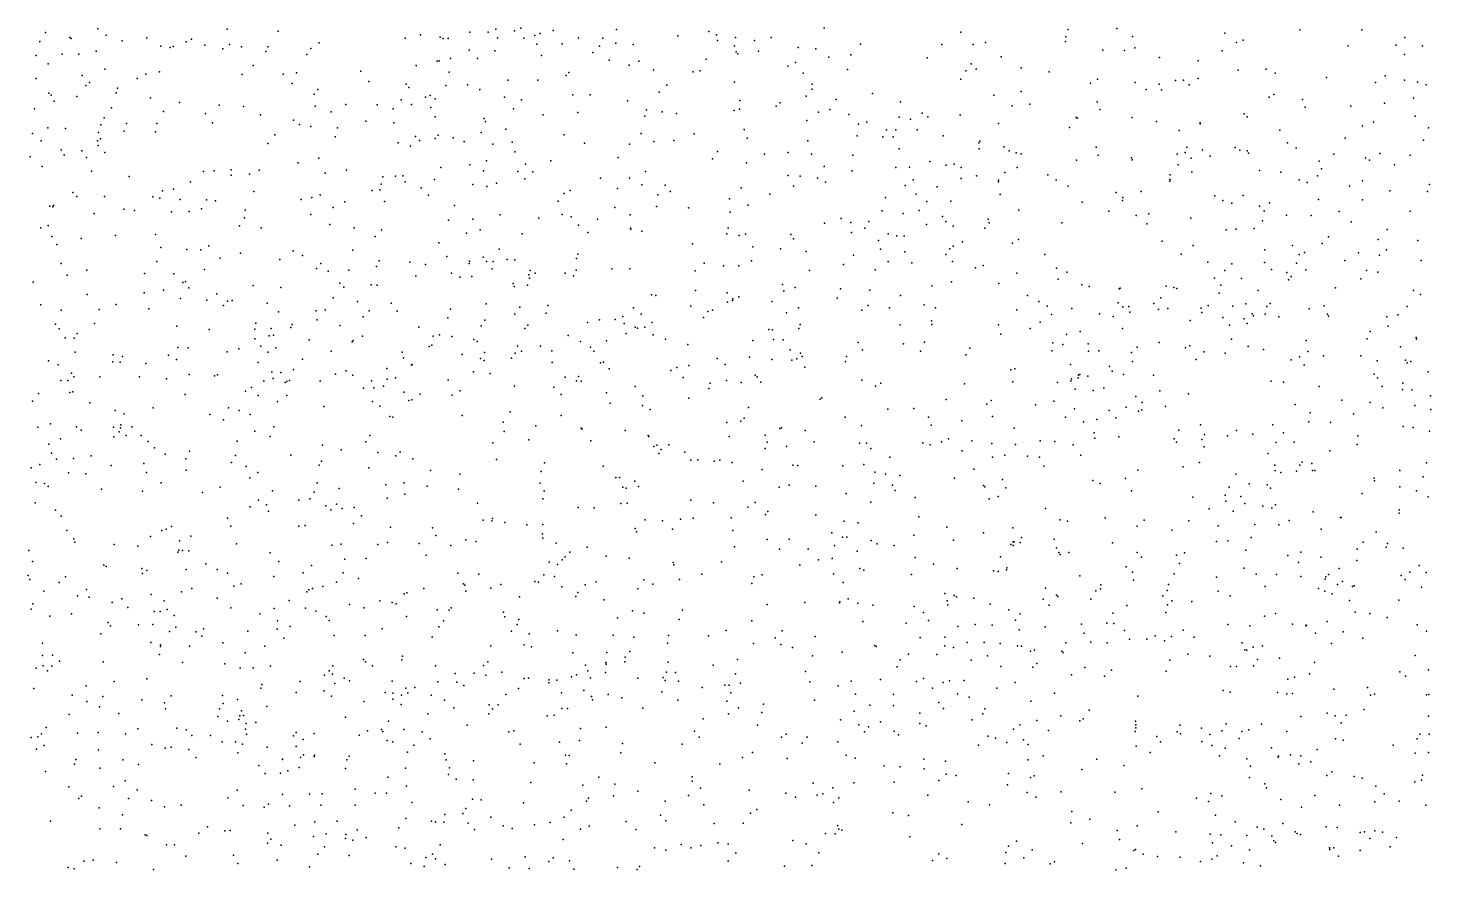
# Model space of a CAD drawing. Extents: x 0 to 9999, y 0 to 6000.
# Drawn here: x 5001 to 9999, y 3001 to 6000 of the extents above; entities that cross this region are included whole.
import ezdxf

# ---------------------------------------------------------------- set-up
doc = ezdxf.new("R2010")
doc.units = 0
doc.layers.get('0').update_dxf_attribs({"linetype": 'CONTINUOUS'})

msp = doc.modelspace()

# ---------------------------------------------------------------- linework, layer by layer
for p in [(6757.3, 5999.9), (7837.6, 5999.5), (8880.1, 5998.6), (5043.5, 5952), (5063.3, 5984.3), (5149.7, 5966.6), (5154.2, 5963.2), (5250.2, 5997.2), (5279.6, 5974.6), (5336.6, 5954.2), (5424.3, 5964.6), (5564.4, 5950.3), (5583, 5960.1), (5711, 5996.5), (5892.1, 5988.4), (6345.2, 5963.9), (6399.6, 5975.8), (6469.3, 5966.9), (6480.2, 5963), (6497.5, 5962.6), (6574.9, 5985), (6640.2, 5984.7), (6667.1, 5996.5), (6674.1, 5965.3), (6733.6, 5990.1), (6767.6, 5964.1), (6806.6, 5973.4), (6825.2, 5980.1), (6872.5, 5991.6), (6962.7, 5965.5), (7048.5, 5963.4), (7097.1, 5994.6), (7316, 5971.8), (7426.1, 5988.1), (7453.6, 5976.1), (7457.4, 5955.5), (7522.1, 5966.3), (7589.3, 5956.1), (7648.2, 5966.4), (8324, 5984.8), (8697.1, 5952.3), (8698.4, 5969.1), (8707.3, 5994.3), (8936.4, 5969.6), (9265.4, 5981.5), (9306.3, 5949), (9330, 5956.9), (9531.6, 5993.8), (9753, 5993.2), (9906.6, 5966.2), (5030, 5901.9), (5122.2, 5906.9), (5181.7, 5906.6), (5243.1, 5917.2), (5473.5, 5935.8), (5506.8, 5931), (5517.7, 5933.9), (5631, 5939.3), (5695, 5925.5), (5719.3, 5941.2), (5761.5, 5932.9), (5847.9, 5916), (5855.6, 5933.4), (5994.5, 5906), (6008.5, 5926.6), (6038.6, 5946.8), (6572.4, 5921.4), (6664.5, 5918.4), (6814.3, 5942.4), (6830.3, 5902.1), (6904.5, 5944), (7013.3, 5912.9), (7037, 5935.5), (7095.2, 5945.6), (7157.3, 5941.5), (7518.2, 5936.9), (7524, 5915.7), (7530.4, 5907.7), (7604, 5918), (7744.8, 5930.8), (7808.1, 5926), (7932.9, 5904.7), (7966.9, 5943.1), (8256.8, 5941.1), (8368.8, 5941.1), (8412.3, 5947.9), (8830.2, 5921.1), (8907, 5920.3), (8944.7, 5928.9), (9255.1, 5918.6), (9704.4, 5936.7), (9875.3, 5938.8), (9904.7, 5905.9), (9968.7, 5936.2), (5072.9, 5872.3), (5275.1, 5853), (5802.5, 5866.9), (6384.2, 5866.7), (6458.4, 5881.6), (6465.5, 5882.7), (6506.4, 5891.7), (6601.8, 5891), (7071.5, 5885.2), (7143.2, 5867.6), (7177.1, 5882.2), (7229, 5851.1), (7416.5, 5889.1), (7708.3, 5864.6), (7735.2, 5876.7), (7854.2, 5896.7), (7920.1, 5852.1), (8204.3, 5894), (8361.1, 5872.7), (8379, 5854), (8468, 5897.7), (8539, 5858.5), (9032.4, 5894.7), (9170, 5882.8), (9312.1, 5850.2), (9412.5, 5854), (5029.4, 5820.8), (5193.9, 5831.4), (5219.5, 5806.3), (5389.7, 5820.1), (5421, 5836), (5469.7, 5844), (5764.1, 5834.7), (5910, 5835.8), (5942.6, 5802.2), (5958, 5840.3), (6187.1, 5846.6), (6215.2, 5809.4), (6348.4, 5800.3), (6501.3, 5842.6), (6711.9, 5814.2), (6816.8, 5814), (6918.6, 5830.9), (6928.2, 5841.6), (7370.4, 5843.9), (7395.4, 5847), (7517.6, 5806.9), (7762.7, 5839.6), (7794.7, 5799.5), (8324.6, 5817.6), (8342.5, 5847.1), (8639.5, 5843.4), (8786, 5803.8), (8811, 5818.3), (8946, 5805.4), (9030.5, 5800.3), (9089.4, 5813), (9117.5, 5813.9), (9170, 5819.7), (9444.5, 5839.6), (9627.6, 5823.7), (9802.3, 5805.7), (9836.2, 5830.1), (9905.3, 5814.8), (9951.4, 5807), (9982.1, 5798.2), (5074.8, 5768.5), (5083.8, 5760.8), (5174.6, 5756.4), (5207.3, 5795.7), (5314.8, 5768.8), (5319.9, 5785.3), (5437.7, 5751.7), (6020, 5764.4), (6033.5, 5780.6), (6358, 5788.2), (6417.5, 5753.6), (6434.1, 5760.1), (6451.4, 5748.1), (6489.2, 5795.8), (6567.2, 5797.2), (6610.1, 5781.3), (6699.1, 5754), (6942.2, 5761.9), (7004.3, 5761.5), (7249.4, 5771.3), (7277, 5796.1), (7772.9, 5757.2), (7794.7, 5782.7), (8009.7, 5766.2), (8441.7, 5760.4), (8539, 5773.6), (8984.4, 5780.9), (9039.4, 5779.6), (9138, 5797.1), (9423.4, 5753.4), (9440.1, 5763.7), (9937.3, 5749.7), (5024.2, 5712), (5094, 5739.7), (5298.2, 5715.6), (5483.1, 5702.2), (5540.7, 5735.3), (5681.5, 5724.7), (5769.2, 5720.8), (6023.9, 5721.7), (6080.8, 5701), (6133.3, 5727.4), (6245.3, 5726.7), (6302.3, 5712.5), (6330.4, 5743.7), (6367.6, 5727), (6436, 5716.6), (6731.1, 5711.7), (6759.2, 5744.8), (6960.2, 5698.8), (7136.8, 5740.7), (7204, 5708.3), (7260.3, 5701.3), (7516.9, 5706.1), (7535.5, 5711.2), (7537.4, 5742.3), (7666.7, 5721.5), (7680.8, 5733.6), (7817.1, 5700.4), (7857.4, 5709.5), (7880.4, 5745.3), (8109.6, 5737.1), (8507.6, 5723.2), (8569.7, 5728.8), (8810.3, 5737), (8819.9, 5709.6), (9541.2, 5744.9), (9550.8, 5718.2), (9714, 5721.8), (9834.3, 5732.3), (5260.4, 5655.1), (5271.9, 5680.3), (5351.9, 5660.4), (5460.1, 5659.5), (5633.5, 5695.2), (5658.5, 5662.6), (5828.7, 5691), (5946.4, 5671.5), (5968.2, 5656.8), (6008.5, 5649.5), (6204.4, 5668.1), (6304.2, 5662.2), (6452, 5684.1), (6626.1, 5677.6), (6631.2, 5666.6), (6836.6, 5690.9), (7198.2, 5685.9), (7311.5, 5695.6), (7776.1, 5670.8), (7925.9, 5692.2), (7959.8, 5657.2), (7989.9, 5665.1), (8104.4, 5682.6), (8144.7, 5675.6), (8186.3, 5696.9), (8206.2, 5683.3), (8321.4, 5690.9), (8459, 5660.2), (8735.4, 5681.4), (8740.6, 5678.7), (8934.5, 5681.8), (9020.9, 5666.6), (9177, 5662.8), (9177, 5659.3), (9333.8, 5694.3), (9344.1, 5683.7), (9754.9, 5651.8), (9795.2, 5664.8), (9943.1, 5686), (5016.6, 5623.8), (5047.3, 5598.3), (5071, 5644.1), (5134.3, 5641.7), (5248.2, 5598.7), (5252.1, 5628.2), (5259.1, 5605.4), (5342.9, 5633.1), (5455.6, 5630.3), (5879.9, 5619.5), (6094.9, 5612.5), (6103.9, 5643.9), (6381, 5613.5), (6395.7, 5599.9), (6451.4, 5606), (6462.3, 5618.8), (6516, 5608.3), (6615.8, 5627.8), (6703.5, 5639.7), (6911.5, 5619.4), (7185.4, 5623.8), (7301.3, 5599.1), (7374.2, 5623.6), (7552.8, 5638.7), (7563, 5607.5), (7954.7, 5616.1), (8046.2, 5612.2), (8059, 5637.9), (8082.7, 5612.1), (8092.9, 5637.2), (8169.1, 5637.5), (8261.2, 5615.9), (8711.1, 5645.1), (9102.8, 5634.9), (9460.5, 5636.5), (9693.5, 5607.6), (9972.5, 5600.1), (9991.1, 5644.1), (5118.9, 5565.6), (5193.2, 5563.1), (5251.4, 5581.5), (5275.1, 5556.6), (5855.6, 5588.5), (6320.2, 5591.2), (6363.7, 5579), (6554.4, 5596.2), (6657.4, 5586.7), (6725.9, 5593.4), (6734.9, 5559.3), (6983.8, 5589.8), (7143.8, 5585.7), (7230.2, 5595.5), (7457.4, 5560.1), (7624.4, 5550.5), (7709.6, 5557.1), (7779.3, 5597.7), (7792.7, 5550.6), (8105.1, 5570.2), (8387.9, 5590.6), (8389.2, 5570), (8392.4, 5596.8), (8477.5, 5576.9), (8496.1, 5562.7), (8521.7, 5554.9), (8539, 5552), (8806.5, 5575), (9095.1, 5550.4), (9123.2, 5556.3), (9129, 5576.1), (9185.3, 5566.6), (9301.8, 5574.5), (9318.4, 5565.4), (9344, 5562.6), (9349.8, 5553.9), (9488.7, 5591.5), (9518.8, 5572), (9653.8, 5550.8), (9817.6, 5553.4), (5008.2, 5541.3), (5051.1, 5506.8), (5129.2, 5547.8), (5209.8, 5538.6), (5963.1, 5519.3), (6037.3, 5536.2), (6471.2, 5502.8), (6575.5, 5512.6), (6634.4, 5527.3), (6773.3, 5514.6), (6864.1, 5526.7), (7102.9, 5538.8), (7439.5, 5534.3), (7560.4, 5519.4), (7836.9, 5506.4), (7939.3, 5546.8), (8092.9, 5503.5), (8140.9, 5504.4), (8213.8, 5524.4), (8272.1, 5511.3), (8300.2, 5514.5), (8325.8, 5502.7), (8525.5, 5503), (8736.7, 5529.4), (8813.5, 5546.7), (8932.5, 5537.8), (8935.1, 5530.2), (9098.3, 5513), (9144.4, 5536.2), (9212.8, 5543.5), (9601.3, 5526.2), (9609, 5498.4), (9765.8, 5537.3), (9779.9, 5529.5), (9869.5, 5512.7), (9925.8, 5547.4), (5226.5, 5489.5), (5360.8, 5471.5), (5579.7, 5451.8), (5626.4, 5489.2), (5663.6, 5491.2), (5725, 5494.3), (5725, 5476.3), (5790.3, 5479.3), (5824.2, 5493.2), (6059.1, 5483), (6135.9, 5493.4), (6265.1, 5469.6), (6310.6, 5472), (6336.2, 5473.6), (6344.5, 5452.5), (6448.8, 5459.9), (6624.2, 5491.6), (6746.4, 5489.2), (6771.3, 5463.2), (6798.9, 5487.6), (7040.1, 5464.9), (7144.4, 5465.6), (7200.8, 5489.2), (7709.5, 5474.3), (7751.8, 5472.8), (7813.2, 5465.5), (7842, 5450.5), (7937.4, 5490.9), (8154.3, 5459.3), (8325.2, 5463.7), (8379.6, 5473.7), (8458.9, 5457.7), (8458.9, 5451.8), (8481.3, 5485.1), (8634.9, 5477.1), (8664.4, 5459.6), (9069.5, 5454.8), (9070.1, 5476.5), (9070.1, 5460.9), (9146.9, 5488.1), (9388.8, 5492.2), (9464.3, 5486.7), (9530.3, 5458.7), (9558.4, 5449.6), (9595.5, 5473.9), (9754.9, 5456.2), (5160.5, 5413.8), (5174.6, 5399.4), (5273.2, 5399.9), (5446, 5398.8), (5479.9, 5419.8), (5518.9, 5425.9), (5805.6, 5417.9), (6041.8, 5405.9), (6226.7, 5420.7), (6254.9, 5423.2), (6258.7, 5443.4), (6401.4, 5430.6), (6427.7, 5404.9), (6585.1, 5442.3), (6635, 5435.5), (6670.2, 5447.6), (6911.5, 5410.7), (6932.6, 5420.8), (7100.9, 5428.4), (7188, 5441.2), (7244.3, 5405.8), (7270.5, 5440), (7289.1, 5417.7), (7541.2, 5430.8), (7643.6, 5408.6), (7728.7, 5437.2), (8126.2, 5438.7), (8165.2, 5408.1), (8240.1, 5433.7), (8464.1, 5406.4), (8707.3, 5436.2), (8878.1, 5414.2), (8967.1, 5417.7), (9229.5, 5402.4), (9329.9, 5402.9), (9708.8, 5436.3), (9852.8, 5420.4), (9987.2, 5417.5), (9993.6, 5442.6), (5078.6, 5365.3), (5089.5, 5362.5), (5092, 5368.3), (5342.3, 5355), (5380, 5349.9), (5470.9, 5394.3), (5543.2, 5389.1), (5619.4, 5356.4), (5636.7, 5387.7), (5669.3, 5384.6), (5774.3, 5351), (5973.9, 5389.4), (6011.7, 5396.8), (6087.8, 5361), (6130.1, 5381), (6271.5, 5382.3), (6519.8, 5367.2), (6889.7, 5383.5), (7091.3, 5360.1), (7240.4, 5364), (7354.3, 5359.1), (7500.3, 5391), (7566.8, 5368.5), (8043.6, 5349.2), (8055.8, 5396.6), (8175.4, 5349.5), (8203.6, 5382.3), (8288.7, 5383.8), (8531.3, 5351.7), (8756.5, 5380.2), (8900.5, 5385.6), (8901.8, 5396.6), (9257.6, 5385.5), (9289.6, 5375.6), (9388.8, 5365.3), (9405.5, 5348.8), (9424, 5377.4), (9598.1, 5389.1), (9755.5, 5387.6), (5236.7, 5339.6), (5512.5, 5345.3), (5574.6, 5346.2), (5771.7, 5324.3), (6009.1, 5335.5), (6075.7, 5299.8), (6498.7, 5315.3), (6585.1, 5319.5), (6683, 5334.9), (6820.6, 5322.4), (6903.8, 5336.1), (6935.8, 5327.6), (7029.9, 5318.8), (7145.7, 5335), (7502.8, 5343.8), (7838.2, 5304.6), (7897.7, 5322), (7932.9, 5307.8), (7996.9, 5310.5), (8118.5, 5339.1), (8201.7, 5300.4), (8259.3, 5329), (8270.8, 5311.3), (8421.8, 5318.7), (8425, 5306.1), (8684.2, 5306), (8851.9, 5348), (8948.5, 5331.6), (8986.9, 5302.7), (8994, 5338), (9143.7, 5322.5), (9399.7, 5313.5), (9484.8, 5332.9), (9572.5, 5332.2), (9671.7, 5346.1), (9715.2, 5309.2), (9925.8, 5347.9), (5046, 5287.8), (5072.2, 5296.2), (5086.3, 5257.3), (5190.6, 5249.9), (5312.2, 5261.3), (5454.9, 5263.9), (5754.4, 5295.5), (5831.8, 5288.6), (6162.7, 5288.2), (6238.2, 5256.9), (6260.6, 5281.1), (6563.3, 5269), (6612, 5281.6), (6761.7, 5266.5), (6962.7, 5297.8), (6996, 5271.1), (7147, 5287.5), (7148.3, 5283.6), (7187.3, 5276.2), (7490.7, 5267.4), (7495.1, 5288.5), (7534.8, 5260.6), (7556.6, 5265.6), (7718.5, 5265), (7728.7, 5249.3), (7934.8, 5271.4), (7982.8, 5287.4), (8066, 5266.9), (8096.7, 5259.4), (8122.3, 5258.1), (8297, 5294.5), (8409.7, 5287.1), (9269.8, 5281.5), (9305.6, 5282.9), (9369, 5286.2), (9633.9, 5256.1), (9843.2, 5282.6), (5103.6, 5228.8), (5474.1, 5218.5), (5566.3, 5211.6), (5616.2, 5209.9), (5645, 5224), (5758.2, 5198.3), (5945.8, 5206.4), (6158.2, 5208.4), (6464.1, 5235.1), (6679.2, 5212.6), (7367.8, 5231), (7582.8, 5220.4), (7682, 5213.6), (7772.9, 5204.5), (8031.4, 5242.5), (8037.8, 5212), (8124.9, 5202.3), (8284.8, 5213.6), (8297, 5222.8), (8329.7, 5237.8), (8508.2, 5233.2), (8529.3, 5246.4), (9041.3, 5241.2), (9152, 5225.4), (9407.4, 5209.8), (9505.9, 5225.7), (9548.8, 5200.9), (9611.5, 5232.5), (9741.4, 5199.4), (9811.8, 5247.2), (9840.6, 5209.6), (9952, 5243.4), (5118.9, 5161.2), (5460, 5167.8), (5685.9, 5179.7), (5898.4, 5175.8), (5978.4, 5189.5), (6044.3, 5161.5), (6242.1, 5150), (6252.3, 5170.3), (6361.1, 5165.9), (6417.4, 5157.5), (6492.9, 5185.7), (6572.9, 5161.4), (6574.2, 5169), (6622.2, 5183.4), (6634.4, 5168), (6658.7, 5167.8), (6708, 5175.5), (6735.5, 5174), (6955.6, 5179.5), (6959.5, 5194.9), (7410, 5162.5), (7479.1, 5152.5), (7532.9, 5153.4), (7578.3, 5170.8), (7906, 5157.4), (7941.8, 5190.5), (8065.3, 5168.8), (8149.8, 5163.2), (8270.8, 5192.8), (8294.4, 5168.1), (8404.5, 5154.2), (8623.4, 5193.3), (9109.8, 5194.3), (9203.8, 5165.5), (9289.6, 5160.2), (9406.7, 5164.9), (9520, 5162.6), (9529.6, 5193.1), (9692.8, 5172.2), (9816.3, 5191.1), (9964.8, 5172.1), (5140, 5119.4), (5210.4, 5137.8), (5415.8, 5125.7), (5520.8, 5124.8), (5630.2, 5140.2), (6028.9, 5143), (6070.5, 5133.6), (6143.5, 5137), (6382.2, 5115.7), (6509.6, 5126.5), (6539.6, 5112.3), (6582.5, 5114.5), (6654.8, 5142.1), (6784.7, 5121.2), (6787.9, 5108.7), (6790.5, 5136.3), (6807.8, 5126.3), (6914.7, 5126.8), (6944.7, 5117.5), (6953.7, 5138), (7080.4, 5142.1), (7145.1, 5142.6), (7377.4, 5135.2), (7785, 5135.9), (8019.3, 5139.1), (8376.4, 5145.5), (8524.2, 5126.6), (8665.6, 5145.1), (8670.7, 5104.8), (8702.1, 5130.1), (9228.2, 5108.6), (9265.3, 5136.2), (9324.2, 5107.4), (9431.7, 5140.1), (9486.1, 5129), (9491.2, 5102.4), (9501.4, 5115.1), (9553.9, 5138.5), (9749.1, 5106.8), (9769.6, 5136.3), (9810.5, 5130.7), (5019.7, 5094.3), (5211.7, 5050.5), (5415.2, 5056.7), (5483, 5066.2), (5552.8, 5093.1), (5562.4, 5097.4), (5573.9, 5074.6), (5673.7, 5053.1), (5803, 5082.3), (5901.6, 5075.5), (6111.5, 5090.8), (6125.6, 5076.5), (6223.5, 5084.9), (6244.6, 5084), (6729.1, 5089.5), (6732.9, 5079.4), (6780.9, 5084), (7221.8, 5050.1), (7378.6, 5064.5), (7491.9, 5057), (7689, 5086.7), (7693.5, 5064.3), (7734.5, 5075.4), (7895.7, 5070.4), (8000.7, 5066.2), (8220.8, 5081.2), (8291.2, 5095.7), (8460.2, 5089.6), (8755.2, 5085.5), (8781.5, 5079.6), (8889, 5070.6), (8891.5, 5073), (9055.4, 5080.7), (9083.5, 5075.1), (9094.4, 5072.1), (9244.8, 5055.1), (9250.6, 5083.4), (9383.7, 5065.4), (9658.9, 5074.4), (9937.2, 5064.9), (9962.2, 5051.2), (5046.6, 5013.6), (5314.7, 5014.6), (5431.2, 5000.1), (5544.5, 5036.7), (5637.9, 5030.6), (5696.8, 5012), (5711.5, 5026.8), (5728.8, 5028.9), (5852.9, 5019.4), (6088.4, 5038.4), (6174.2, 5025.7), (6294.5, 5020.3), (6506.3, 4999), (6633.7, 5017), (6752.7, 5005.2), (6853.2, 5011), (7158.5, 5003.6), (7237.2, 5046.7), (7362.6, 5009.4), (7492.5, 5022.9), (7510.5, 5029), (7512.4, 5035.5), (7532.9, 5042.3), (7651.3, 5025.9), (7746, 5003.6), (7884.2, 5037.1), (7994.3, 5012), (8070.4, 5003), (8109.5, 5047.7), (8193.3, 5013.6), (8233.6, 5003.7), (8561.9, 5046.8), (8602.3, 5026.2), (8632.3, 5009.5), (8720, 5000.3), (8885.1, 5020.8), (8901.1, 5006.5), (8923.5, 5007.8), (9012.5, 5018.9), (9036.8, 5039.3), (9062.4, 5001), (9180.8, 5001.9), (9205.1, 5011.8), (9293.4, 5008.6), (9340.1, 5017.7), (9414.4, 5008.4), (9426.5, 5019.2), (9565.4, 4999.2), (9619.2, 5009.8), (9914.2, 5008.2), (5119.5, 4994.6), (5254.6, 4997.4), (5812, 4949), (5893.3, 4989.5), (6027, 4992.8), (6030.8, 4960.1), (6059.6, 4995.6), (6194.7, 4971.2), (6215.8, 4992.3), (6316.3, 4991.9), (6496.1, 4967.2), (6628.6, 4958.7), (6735.5, 4980.6), (6847.4, 4984.7), (6994.6, 4950.9), (7036.9, 4960.1), (7092.6, 4961.6), (7120.7, 4972.8), (7186, 4981), (7225, 4950.5), (7408.1, 4969.2), (7422.8, 4990.5), (7440.1, 4994.7), (7703.1, 4985), (7971.9, 4995), (8219.5, 4957.3), (8523.5, 4996.5), (8606.7, 4952.4), (8647.7, 4979.9), (8818.6, 4981.4), (8866.6, 4972), (8926.7, 4987.8), (9028.5, 4997.2), (9141.7, 4958.4), (9183.3, 4986.2), (9258.2, 4969.3), (9333.7, 4964.5), (9361.9, 4981.6), (9367, 4974.4), (9408.6, 4980.2), (9457.3, 4970.9), (9630.7, 4980.3), (9634.5, 4973.1), (9841.9, 4971), (9880.9, 4978.2), (5099, 4945.1), (5111.8, 4928.8), (5175.8, 4911.8), (5237.9, 4947.9), (5531, 4937.4), (5646.2, 4926.1), (5809.4, 4927.1), (5860.6, 4903.4), (5867, 4929.6), (5875.3, 4905.5), (5937.4, 4933.3), (5941.9, 4943.9), (6112.1, 4940.3), (6192.1, 4901.8), (6393.1, 4934.2), (6444.3, 4902.5), (6467.3, 4907.1), (6510.8, 4901.1), (6615.1, 4939.5), (6771.3, 4929.9), (6782.2, 4941.3), (6924.9, 4904.9), (7125.2, 4947.9), (7132.2, 4912.1), (7163.6, 4934.1), (7171.9, 4930.8), (7198.8, 4934.8), (7228.2, 4907.6), (7639.7, 4926), (7653.8, 4925.3), (7746.6, 4929.5), (7751.7, 4943.9), (8108.2, 4943), (8221.5, 4944.3), (8458.3, 4942.7), (8467.2, 4909.8), (8570.9, 4929.2), (8701.4, 4908), (8750.1, 4919.3), (8900.5, 4929.7), (9281.9, 4941.9), (9344.6, 4947.5), (9783, 4918.8), (9847, 4938), (5133.6, 4896.3), (5165.6, 4895.6), (5534.2, 4862), (5572, 4860.6), (5751.8, 4856.8), (5809.4, 4892.2), (5829.9, 4866.9), (5884.3, 4860.4), (6002.7, 4889.1), (6080.7, 4848.6), (6156.3, 4882.3), (6159.5, 4886.5), (6430.2, 4865.5), (6439.8, 4870), (6588.9, 4890.8), (6601, 4883.6), (6745, 4867.1), (6759.1, 4848.3), (6827, 4866.5), (6867.3, 4850.4), (6969.7, 4883), (7005.5, 4862.6), (7016.4, 4848.4), (7061.8, 4885.9), (7272.4, 4891.2), (7351.7, 4872.1), (7583.4, 4886.6), (7656.4, 4890.8), (7690.9, 4889.3), (7715.9, 4853.1), (7959.1, 4879.3), (7974.4, 4854), (8120.3, 4875.4), (8180.5, 4849.3), (8195.2, 4880.8), (8356.5, 4859.1), (8649, 4850), (8652.2, 4878.9), (8688, 4872.2), (8778.2, 4875.5), (8779.5, 4849.2), (8816.6, 4849.6), (8952.9, 4863.2), (9030.4, 4879.6), (9124.5, 4860.9), (9140.5, 4868.3), (9288.9, 4891.8), (9347.8, 4865), (9402.2, 4854.6), (9554.5, 4887), (9772.1, 4892.3), (9891.1, 4864.4), (9946.8, 4897.1), (9948.1, 4891.2), (5074.1, 4814.5), (5108, 4800.2), (5168.8, 4845.1), (5302.5, 4811.4), (5303.8, 4835.4), (5329.4, 4810.2), (5337.7, 4830.4), (5420.9, 4805.1), (5500.9, 4834.8), (5530.4, 4818.9), (5710.8, 4846.9), (5820.9, 4808.7), (5855.5, 4844.8), (5979, 4820.6), (6334.2, 4845.7), (6338.7, 4824.8), (6367.5, 4798.8), (6369.4, 4800.8), (6547.3, 4836.7), (6613.2, 4822.7), (6626.6, 4815.4), (6627.3, 4844.6), (6723.9, 4823.4), (6736.7, 4841.4), (6867.9, 4808.8), (7040.1, 4807.5), (7050.9, 4809.9), (7456.7, 4822.7), (7484.2, 4801), (7571.9, 4828), (7651.2, 4819.3), (7722.3, 4816.4), (7740.2, 4821.9), (7753, 4841.3), (7759.4, 4829.7), (7913.6, 4811.7), (7916.8, 4830.2), (8342.4, 4835.3), (8714.9, 4801), (8932.5, 4844.4), (8936.3, 4811.8), (9162.8, 4819.7), (9191.6, 4847), (9266.5, 4842.1), (9501.4, 4818.1), (9531.5, 4828.2), (9548.1, 4799.3), (9560.3, 4847.7), (9615.9, 4832.1), (9749.7, 4832.8), (9807.3, 4814.4), (9909.1, 4816.3), (9914.2, 4806.8), (9927.6, 4811.9), (5155.3, 4770.4), (5163.7, 4757.7), (5256.5, 4757.2), (5398.5, 4757.6), (5493.9, 4750.8), (5575.2, 4765.5), (5664.8, 4761.1), (5676.3, 4765), (5869.6, 4774.1), (5874.7, 4752), (5901.5, 4773.1), (5946.3, 4783.3), (6096.7, 4766.4), (6133.9, 4778.4), (6158.2, 4763.1), (6279.1, 4787), (6281, 4749.3), (6310.5, 4754.1), (6587.6, 4775.4), (6647.8, 4769.5), (6914.6, 4755.8), (6962.6, 4759.1), (7071.4, 4786.3), (7290.9, 4780.5), (7312, 4790.6), (7335.1, 4755.4), (7355.6, 4797.5), (7591.1, 4763.7), (7598.8, 4757.6), (7768.3, 4791.9), (8503, 4781.9), (8516.5, 4786.5), (8718.7, 4750.4), (8742.4, 4753.4), (8743, 4763.6), (8748.1, 4765.9), (8776.3, 4759.7), (8854.4, 4793.7), (8864, 4777.2), (8903.7, 4766.2), (9011.2, 4763.5), (9797.1, 4767.2), (9809.2, 4754.3), (9989, 4775.8), (5117.6, 4744.9), (5142.5, 4744.4), (5149.6, 4701.1), (5160.5, 4703.5), (5775.5, 4706.1), (5796.6, 4719.8), (5841.4, 4741.8), (5917.5, 4736.9), (5923.3, 4741), (5932.3, 4744.4), (6042.3, 4741.5), (6195.9, 4717), (6224.1, 4742.9), (6233, 4718.7), (6267, 4723.9), (6339.3, 4703.2), (6497.4, 4745), (6540.9, 4707.8), (6734.1, 4723.6), (6874.3, 4720.7), (6955.6, 4742.9), (6972.2, 4741.6), (7061.8, 4700.7), (7163.6, 4723.2), (7426.6, 4715.9), (7431.7, 4734.7), (7489.3, 4744.8), (7541.2, 4736.9), (7612.2, 4738), (7971.9, 4745.5), (8020.5, 4723.6), (8039, 4734.5), (8337.3, 4732.5), (8510.1, 4739.1), (8668.8, 4737.7), (8716.8, 4743.3), (8731.5, 4713.4), (8796.1, 4708.4), (8833.9, 4716.8), (9032.9, 4707.4), (9429.7, 4742.1), (9473.9, 4738.9), (9600.6, 4722.7), (9825.8, 4723.1), (9898.2, 4711.8), (9899.4, 4735), (9930.8, 4710.8), (5017.1, 4670.2), (5038.2, 4697.7), (5220.6, 4664.7), (5561.1, 4694.9), (5820.3, 4691.1), (5890, 4669.6), (5923.3, 4691.2), (6054.5, 4651.9), (6227.9, 4670), (6254.2, 4653.4), (6357.8, 4672.8), (6368.1, 4675.9), (6398.2, 4696.1), (6512.1, 4692.2), (6900.5, 4694), (7074.6, 4663.1), (7190.4, 4654.8), (7191.1, 4690.3), (7354.9, 4681.5), (7568, 4648.6), (7822.7, 4677.4), (7829.1, 4682.9), (8272.6, 4676.8), (8416.6, 4659.5), (8432.6, 4673.6), (8590.7, 4658.2), (8655.3, 4670.6), (8913.9, 4649.3), (8947.8, 4687.8), (8970.2, 4666.1), (9054, 4651.4), (9135.3, 4697.3), (9516.1, 4659.1), (9681.8, 4673.8), (9782.3, 4665.7), (9941.7, 4654.7), (9997.4, 4689.5), (5310.8, 4637.7), (5343.5, 4625.8), (5446.5, 4646.7), (5648.1, 4623.8), (5697.4, 4604.1), (5714.7, 4646.7), (5753.1, 4637.8), (5792.7, 4622.8), (6290, 4616.6), (6300.9, 4613.5), (6547.9, 4619.4), (6718.8, 4632.3), (6899.9, 4619.9), (7217.3, 4641.6), (7540.5, 4599.2), (7552.7, 4609.6), (7912.3, 4613.2), (8064, 4641.7), (8157.4, 4645.1), (8209.3, 4613.7), (8327.7, 4601.2), (8437.1, 4616.3), (8696.9, 4614), (8729.6, 4643), (8808.9, 4605.3), (8853.1, 4638), (8876.8, 4611.1), (8956.8, 4635.6), (8968.9, 4639.8), (9568.6, 4629.1), (9723.4, 4626.1), (9828.4, 4647.2), (9999.3, 4640.5), (5036.3, 4578.4), (5080.4, 4590.3), (5173.9, 4579.6), (5189.9, 4567.7), (5305.1, 4578.6), (5325.6, 4561.5), (5330, 4576.3), (5332, 4586.9), (5350.5, 4548.9), (5370.4, 4579.2), (5404.3, 4548.7), (5808.7, 4564.4), (5876.6, 4579.5), (6219, 4548.4), (6693.2, 4595.5), (6697, 4562.7), (6809.6, 4583), (6971.6, 4574.6), (6975.4, 4570.6), (7128.4, 4565.8), (7491.2, 4594.3), (7626.9, 4549.4), (7680, 4573.7), (7685.8, 4575.9), (7769.6, 4566.4), (7970.6, 4584.1), (8218.9, 4584.7), (8514.5, 4575.1), (8760.9, 4596.9), (8799.3, 4558.3), (9101.4, 4567.8), (9178.8, 4586.9), (9192.9, 4552.2), (9306.2, 4566.5), (9364.4, 4552.8), (9436.1, 4586.9), (9474.5, 4558.4), (9564.1, 4597), (9640.9, 4594.8), (9900.7, 4580.5), (9935.9, 4577.1), (9994.1, 4564.4), (5075.3, 4517.9), (5116.3, 4536.8), (5307, 4543.6), (5429.2, 4527.4), (5451.6, 4504.2), (5746, 4528.8), (5863.1, 4544.5), (6050.6, 4514.5), (6204.2, 4525.8), (6657.3, 4522.7), (6784.7, 4532.7), (7006.1, 4529.9), (7210.3, 4548.4), (7212.2, 4544.5), (7230.7, 4508.9), (7241, 4514.1), (7283.9, 4515.3), (7499.5, 4544.8), (7626.9, 4501.6), (7633.9, 4524.4), (7703, 4509), (7802.2, 4526.1), (7963.5, 4520.9), (7987.8, 4520.6), (8003.8, 4501.6), (8189.4, 4522.8), (8215, 4515.2), (8255.3, 4525.6), (8280.3, 4536.4), (8364.1, 4529.1), (8434.5, 4520.1), (8519, 4516.7), (8607.3, 4529.4), (8659.8, 4527.5), (8724.4, 4515.6), (8801.9, 4539.2), (8887.6, 4543.5), (9084.1, 4536), (9092.4, 4524.2), (9183.3, 4533.9), (9191.6, 4508.4), (9274.8, 4547.2), (9448.2, 4524), (9512.2, 4524.5), (9736.9, 4516.5), (9738.8, 4547.5), (5084.9, 4485.5), (5102.2, 4464), (5163, 4466.2), (5226.3, 4475.5), (5413.9, 4449.1), (5489.4, 4481.6), (5563, 4465.3), (5575.8, 4492.1), (5726.2, 4452.2), (5739.6, 4477.3), (5936.7, 4478.1), (6046.8, 4456.7), (6116.6, 4497.9), (6247.7, 4487.7), (6311.1, 4476), (6326.5, 4489), (6371.9, 4465.3), (6669.5, 4463.2), (6841, 4451.5), (7248.7, 4484.2), (7256.3, 4498.3), (7340.8, 4488.6), (7362.6, 4461), (7386.9, 4462.1), (7445.8, 4457.4), (7465.6, 4461.1), (7509.8, 4452.5), (8071, 4471.4), (8329.6, 4494.1), (8437.1, 4471), (8481.2, 4478.5), (8561.9, 4475.2), (8604.1, 4470.7), (8751.3, 4478.2), (9175, 4452.8), (9419.4, 4484.3), (9541, 4453.4), (9575, 4448.7), (9639.6, 4494.3), (9983.9, 4450.8), (5012.6, 4433.2), (5042.7, 4445.4), (5145.1, 4415.2), (5206.5, 4412.4), (5297.4, 4441.1), (5423.5, 4416.2), (5564.2, 4425.3), (5778, 4437.7), (5819.6, 4416.3), (6038.5, 4442.6), (6215.1, 4433.5), (6434.6, 4423.2), (6538.9, 4410.7), (6828.8, 4419.6), (7050.3, 4439.2), (7095.1, 4399), (7108.5, 4399), (7616, 4426.9), (7726.1, 4442.7), (7744, 4442.1), (7904, 4440.4), (7978.9, 4445), (8018.5, 4417.5), (8055.7, 4410.1), (8107.5, 4406.1), (8371.2, 4428.9), (8620.1, 4439.3), (8954.8, 4425.2), (9116.7, 4436.9), (9304.2, 4410.6), (9443.1, 4443.2), (9444.4, 4423.5), (9464.2, 4416.6), (9519.9, 4421.4), (9532.7, 4443), (9577.5, 4424.1), (9585.2, 4423.3), (9888.5, 4423.6), (9971.7, 4401.1), (5028.6, 4381), (5059.3, 4376.9), (5072.7, 4367.3), (5262.8, 4356.9), (5408.7, 4350.5), (5475.3, 4379.9), (5685.2, 4364.1), (5791.4, 4397.4), (5871.4, 4351), (6030.8, 4379.7), (6108.9, 4360), (6275.9, 4372.3), (6340.5, 4379.3), (6422.4, 4368), (6534.4, 4357.8), (6825.6, 4378.2), (6840.3, 4351.8), (7120, 4363.9), (7132.2, 4361), (7162.9, 4385.3), (7176.3, 4367), (7548.8, 4385.6), (7677.4, 4364.2), (7713.3, 4371.1), (7807.3, 4368.1), (8014.1, 4378.1), (8080.6, 4372), (8090.8, 4353), (8302, 4396.9), (8405.7, 4370.5), (8409.6, 4365.6), (8472.3, 4391.5), (8485.1, 4361.5), (8794.8, 4388.1), (8820.4, 4377.3), (8910.7, 4395.3), (8933, 4351), (9279.9, 4364.3), (9352.2, 4376.8), (9416.2, 4373.1), (9427.1, 4361.2), (9797, 4396.3), (9797.7, 4387), (9888.5, 4365.9), (9947.4, 4350.8), (5026.7, 4308.7), (5622.5, 4344.8), (5821.5, 4318.4), (5850.9, 4301.4), (5966.1, 4318.5), (6005.2, 4322.3), (6020.5, 4346.7), (6099.9, 4304), (6280.4, 4325.4), (6343.1, 4339.4), (6602.3, 4307.2), (6835.2, 4323.1), (7113, 4306), (7136, 4307.6), (7362.6, 4318), (7443.2, 4308.1), (7591.7, 4309.6), (7916.1, 4342.2), (8003.2, 4310.4), (8161.9, 4327.7), (8425.5, 4322.8), (8456.9, 4331.5), (9151.3, 4328.7), (9265.8, 4335.8), (9269, 4314.8), (9322.1, 4331.7), (9336.2, 4306.5), (9445.7, 4301.4), (9754.8, 4341.8), (9989, 4329.8), (5098.3, 4282.9), (5119.4, 4260.7), (5711.4, 4253.7), (5792.1, 4294.6), (5857.3, 4278.8), (6061.5, 4297.4), (6079.4, 4283.5), (6119.7, 4288.4), (6162.6, 4292.5), (6188.8, 4262), (6656, 4253.2), (6961.3, 4292.2), (7018.2, 4290.4), (7325.4, 4249.9), (7370.2, 4253.7), (7506.5, 4255), (7565.4, 4293.6), (7628.1, 4267.3), (7637.1, 4277.3), (7808, 4266.3), (8175.3, 4258.3), (8626.5, 4288.1), (8838.3, 4255.4), (9209.5, 4287), (9294.6, 4278.8), (9400.9, 4296.8), (9432.9, 4289.9), (9580.1, 4276.3), (9677.3, 4255.9), (9679.9, 4256.1), (9886, 4271.6), (9886.6, 4283.4), (5139.3, 4210.1), (5477.2, 4210.3), (5493.2, 4215.3), (5512.4, 4224), (5723.6, 4225.5), (5965.5, 4225.2), (5987.9, 4227.7), (6160, 4235.1), (6291.9, 4221.8), (6441.6, 4219.7), (6622.7, 4246.9), (6653.5, 4244.5), (6700.2, 4238), (6778.3, 4229.9), (6833.9, 4198.6), (6834.6, 4230.9), (7164.2, 4217.1), (7168.6, 4205.2), (7199.4, 4248.2), (7261.4, 4244.8), (7297.3, 4214.9), (7511.7, 4209.8), (7864.9, 4201.5), (7908.4, 4243.3), (7958.4, 4237.2), (8273.9, 4221.7), (8405.7, 4201.4), (8510, 4219.6), (8677, 4248.1), (8704.6, 4243.1), (8952.2, 4225.7), (8977.2, 4246.6), (9076.4, 4210.8), (9136.5, 4244.3), (9240.9, 4226.4), (9371.4, 4230.9), (9457.2, 4229.6), (9494.3, 4245.5), (9608.2, 4214.2), (9804, 4205.8), (5163.6, 4179.8), (5168.1, 4168), (5308.2, 4160.7), (5392.7, 4154.7), (5436.9, 4188.3), (5540.5, 4172.9), (5580.9, 4189.6), (5744.1, 4162), (6083.2, 4157.8), (6116.5, 4161.8), (6247.7, 4160.4), (6281.6, 4167.8), (6394.9, 4163.8), (6454.4, 4192.2), (6506.9, 4156.9), (6560.7, 4177.1), (6597.1, 4170.7), (6834.6, 4182.7), (6882.6, 4164.5), (6993.3, 4150.6), (7518.1, 4151.4), (7633.9, 4177.5), (7713.2, 4178.6), (7874.5, 4156.8), (7903.3, 4186.8), (7918, 4186.3), (8004.4, 4173.9), (8026.8, 4162.3), (8087, 4157.1), (8156.7, 4193.2), (8298.8, 4175.4), (8502.3, 4160.1), (8510.6, 4170.1), (8510.6, 4156.5), (8513.8, 4169.3), (8535.6, 4167.2), (8540.7, 4184.8), (8656.6, 4179.1), (8865.2, 4165.5), (9235.7, 4170.4), (9275.4, 4173.6), (9359.3, 4185.4), (9757.3, 4167.9), (9839.9, 4150.1), (9844.3, 4163.3), (5004.2, 4138.8), (5017, 4099.8), (5534.8, 4132.5), (5538, 4140.5), (5550.8, 4138.3), (5573.8, 4137.4), (5863.1, 4130.1), (5894.4, 4099.7), (6129.3, 4107.7), (6206.1, 4110.4), (6419.2, 4122.7), (6904.3, 4104.9), (6914.6, 4115.6), (6931.8, 4132.4), (7060.5, 4118.2), (7143, 4111), (7471.3, 4098.9), (7678, 4143), (7780.4, 4143.3), (7816.9, 4105.5), (7866.2, 4110.4), (7955.1, 4135.9), (8161.9, 4113.4), (8465.8, 4115.7), (8665.5, 4148.4), (8673.2, 4131.1), (8677.7, 4124.3), (8709.7, 4131.4), (8952.2, 4131.5), (8968.2, 4115.5), (9093, 4121.9), (9121.8, 4130.9), (9339.4, 4140.1), (9489.2, 4120.4), (9535.9, 4133.2), (9606.9, 4115), (9734.9, 4103.7), (9736.8, 4143.6), (9900.7, 4146.5), (5001, 4049.6), (5270.5, 4085.9), (5279.4, 4081.5), (5406.1, 4074.6), (5408.7, 4056.8), (5424.7, 4067.2), (5564.2, 4070.7), (5634.6, 4091.6), (5674.3, 4070.5), (5711.4, 4058.4), (5981.5, 4059.2), (6010.3, 4085.2), (6124.2, 4059.3), (6532.5, 4057.7), (6607.4, 4054), (6838.4, 4052.1), (6858.2, 4097.4), (6887, 4088.6), (7299.2, 4095.4), (7301.7, 4087.1), (7401.6, 4054.3), (7616.6, 4052.2), (7751, 4085.9), (7870.7, 4055.4), (7964.1, 4074.6), (7978.8, 4069.1), (8149.1, 4053.3), (8227.1, 4090), (8311.6, 4074.7), (8440.2, 4066.6), (8456.9, 4064.1), (8487.6, 4069.9), (8488.2, 4077.3), (8913.8, 4080), (8936.2, 4061), (9084.1, 4055.7), (9103.9, 4092.2), (9333.6, 4076.1), (9376.5, 4054.7), (9448.8, 4053.1), (9527.6, 4096), (9634.4, 4052.7), (9672.2, 4074.2), (9893, 4049.3), (9923.7, 4061), (9957.6, 4085.7), (9982.6, 4060.5), (5007.4, 4035.1), (5111.7, 4025.3), (5134.8, 4044.6), (5209.7, 3999.4), (5584, 4003.4), (5734.4, 4012.1), (5760.7, 4020.4), (5877.2, 4046.2), (6014.7, 4003.9), (6051.2, 4010.7), (6099.9, 4026.2), (6178.6, 4038.9), (6410.9, 4003), (6552.3, 4019.9), (6556.8, 4015.7), (6650.2, 4004.3), (6685.4, 4017.5), (6807, 4028.4), (6819.8, 4025.4), (6876.1, 4045.9), (6902.4, 4009), (6986.2, 4016), (7024.6, 4027.3), (7173.1, 4002.6), (7194.9, 4034.5), (7226.8, 4018.7), (7322.2, 4035), (7580.1, 4021.5), (7587.2, 4045), (7904.6, 4024.8), (8625.8, 4005.1), (8748.1, 4048.1), (8821.7, 4002.6), (8822.9, 4016.1), (8940.1, 4033.5), (9064.2, 4017.9), (9235.7, 4044), (9408.5, 4010.5), (9535.9, 4046.6), (9598.6, 4003.1), (9622.3, 4036.5), (9624.2, 4044.4), (9666.4, 4017.6), (9683.7, 4027.9), (9720.2, 4010.1), (9725.9, 4012.6), (9907.7, 4035.7), (9965.3, 4008), (5056.7, 3993.7), (5177, 3977.7), (5218.6, 3972.1), (5300.5, 3953.4), (5335.7, 3966), (5439.4, 3981.8), (5485.5, 3959.3), (5548.2, 3991), (5674.9, 3969.4), (5930.9, 3961.1), (5994.3, 3991.2), (6001.3, 3998.5), (6254.7, 3959.4), (6298.2, 3953.9), (6312.3, 3949.1), (6341.1, 3984.2), (6350.1, 3988.2), (6560.6, 3993.7), (6752, 3974.1), (6952.9, 3974.7), (6959.3, 3989.4), (7053.4, 3962.6), (7768.3, 3953), (7892.4, 3952.1), (7893.1, 3956.2), (7922.5, 3966.9), (7957, 3951.7), (8267.4, 3986.1), (8275.1, 3959.4), (8300.7, 3978.6), (8308.4, 3973.5), (8371.1, 3968.7), (8618.1, 3965.6), (8664.9, 3979.6), (8670, 3974.8), (8787.1, 3965.2), (8805, 3994.8), (9043.7, 3977.5), (9059.1, 3996.2), (9076.4, 3959), (9147.4, 3956.6), (9241.5, 3993.9), (9284.4, 3977.3), (9621.6, 3993.3), (9647.2, 3984.4), (9709.3, 3961.1), (9884.6, 3961.7), (5012.5, 3930.3), (5018.3, 3948.5), (5078.5, 3904.9), (5155.9, 3913), (5356.2, 3935.7), (5450.9, 3921.2), (5471.4, 3921.3), (5497, 3928.1), (5522, 3906.8), (5723.5, 3934), (5826.6, 3912.6), (5877.8, 3932.6), (5989.8, 3933.7), (6026.9, 3922.9), (6063.4, 3903.9), (6146.6, 3946.3), (6197.1, 3934.1), (6349.4, 3903.6), (6458.2, 3927.9), (6501.8, 3926.2), (6508.8, 3934.5), (6695, 3919.5), (6699.5, 3902.6), (7154.5, 3924.3), (7195.5, 3915.8), (7332.4, 3925.9), (7634.5, 3946.4), (8010.8, 3944.1), (8158, 3939.2), (8191.9, 3917.6), (8277.7, 3945.1), (8429.3, 3947.4), (8495.9, 3927.4), (8536.2, 3912.7), (8638.6, 3943.7), (8866.4, 3915.3), (8915.7, 3943), (9054.6, 3917.5), (9061, 3945), (9406.6, 3905.3), (9445.6, 3914.8), (9729.8, 3918.5), (9781.6, 3914.4), (9843, 3899.8), (5286.4, 3882.3), (5294.8, 3870.3), (5394.6, 3873.8), (5445.2, 3875), (5504.7, 3850.4), (5527.7, 3865.4), (5599.4, 3849.3), (5626.3, 3860.1), (5784.3, 3850.9), (5888, 3858.9), (5889.9, 3887.9), (5935.4, 3867.8), (6073.6, 3889.6), (6262.4, 3859.3), (6464, 3867.2), (6480.6, 3888.6), (6723.2, 3851.9), (6743.7, 3875.3), (6749.4, 3893.1), (6887.6, 3852.1), (7101.4, 3898.5), (7320.9, 3893.2), (7487.9, 3854.1), (7580.1, 3888.5), (7687.6, 3852.7), (7975, 3885.3), (8129.8, 3880.1), (8209.2, 3888.8), (8314.1, 3867.6), (8374.9, 3875), (8436.4, 3872.6), (8518.9, 3890.8), (8531.7, 3856.4), (8625.2, 3867.3), (8753.8, 3876), (8844, 3879.4), (8869, 3878.1), (8907.4, 3853.3), (9116.7, 3855.1), (9276, 3875.4), (9354.1, 3869.8), (9505.8, 3876.8), (9553.1, 3870.9), (9556.3, 3872.5), (9629.9, 3885.7), (9686.2, 3849.3), (9950.6, 3873.6), (9983.2, 3850.8), (5052.8, 3808.8), (5260.8, 3842.3), (5438.7, 3811), (5472.7, 3802.2), (5620.5, 3833.2), (5694.7, 3809.4), (5912.3, 3826.8), (6092.2, 3835.4), (6201.6, 3835.5), (6440.3, 3829.8), (6650.2, 3799.5), (6768.6, 3802.7), (6786.5, 3841.7), (6953.6, 3838.8), (7086, 3837.2), (7159.6, 3829.7), (7279.3, 3808.3), (7283.1, 3836.4), (7425.2, 3834.5), (7585.2, 3808), (7663.3, 3827.3), (7682.5, 3803.4), (7805.4, 3832), (8017.8, 3800.3), (8179.1, 3828.8), (8266.8, 3830), (8266.8, 3799.3), (8346.8, 3810.9), (8406.9, 3810.6), (8463.9, 3807.6), (8526.6, 3799), (8698.1, 3809.6), (8764, 3844.1), (8787.1, 3812.1), (8846, 3809.7), (8924.7, 3823.1), (8986.7, 3823.3), (9016.2, 3834.5), (9049.5, 3816.5), (9075.1, 3832.9), (9155.1, 3829.5), (9327.2, 3809.8), (9398.9, 3799.1), (9587.7, 3844.4), (9645.3, 3807.9), (9756.6, 3826.3), (5052.8, 3764.3), (5088, 3766.4), (5469.5, 3768.2), (5473.3, 3796.5), (5576.3, 3797.4), (5774.1, 3774.2), (5845.1, 3797.9), (6195.8, 3750.5), (6332.8, 3749.8), (6334.7, 3761.8), (6794.2, 3795.3), (6942, 3774.1), (7063.6, 3775), (7128.3, 3758.6), (7145.5, 3778.5), (7528.2, 3750.9), (7724.7, 3792.8), (7795.8, 3763.5), (7902, 3776.6), (8022.3, 3796.5), (8108.1, 3749.4), (8137.5, 3769.7), (8239.3, 3768.6), (8298.1, 3792.7), (8419.1, 3763.4), (8540.7, 3798.4), (8572.7, 3780.4), (8587.4, 3783.4), (8684.7, 3779.7), (8688.5, 3775), (9132.7, 3769.6), (9212, 3761.8), (9336.2, 3784.5), (9343.8, 3783.6), (9366.2, 3793.9), (9381, 3751), (9459.7, 3755.5), (9942.9, 3764.8), (5030.4, 3720), (5055.4, 3728), (5070.8, 3709.6), (5085.5, 3726.2), (5113.6, 3744.4), (5269.1, 3741.8), (5551.4, 3739.9), (5701.8, 3734.9), (5756.8, 3720.2), (5803.5, 3721.2), (5865, 3727.1), (6073.6, 3709.5), (6087, 3728.3), (6203.5, 3742), (6228.5, 3727.4), (6452.5, 3727.4), (6522.2, 3700.1), (6590, 3701.2), (6623.3, 3729.2), (6639.3, 3742), (6689.2, 3705.6), (6987.5, 3730.7), (6995.1, 3709.9), (7058.5, 3704), (7059.8, 3740.2), (7060.4, 3734.1), (7127.6, 3741.6), (7275.5, 3705.4), (7281.9, 3741), (7308.1, 3704.3), (7441.8, 3730.2), (7521.2, 3699.4), (7771.4, 3707.3), (8097.2, 3724.8), (8361.5, 3747.9), (8466.4, 3725.3), (8580.4, 3722.6), (8595.1, 3735.9), (8766.6, 3721.5), (8860.7, 3712.2), (9056.5, 3709.1), (9069.3, 3748.6), (9285, 3725), (9306.7, 3725.3), (9366.9, 3727.4), (9566.6, 3699.9), (9584.5, 3739.3), (9888.5, 3706.1), (9990.2, 3713.6), (5208.3, 3657.2), (5307.5, 3672.3), (5424, 3681.5), (5829.8, 3648.9), (5833.6, 3661.1), (5970.5, 3672), (6056.9, 3694.5), (6085.7, 3698.6), (6094.1, 3664.8), (6126.7, 3683.7), (6145.9, 3674.5), (6298.2, 3673.7), (6379.5, 3650.5), (6461.4, 3670.8), (6528.6, 3669.1), (6554.2, 3657.6), (6632.3, 3694.7), (6768.6, 3682.7), (6784, 3684.1), (6856.9, 3667.2), (6858.2, 3678.5), (6885.1, 3677.2), (6936.9, 3688.3), (6955.5, 3695.3), (7004.7, 3685.5), (7173.7, 3684.2), (7263.9, 3686.5), (7271, 3675.8), (7319, 3672.7), (7402.8, 3650.4), (7484.1, 3659.3), (7499.4, 3658.6), (7539.8, 3666.3), (7786.8, 3670.6), (7887.9, 3656.3), (7934, 3673.4), (8037.7, 3679.7), (8166.9, 3671.5), (8191.9, 3683), (8261, 3668), (8284, 3674.2), (8335.9, 3675.1), (8518.3, 3668.1), (8719.2, 3696.2), (8836.3, 3690.9), (9489.1, 3680.5), (9513.4, 3687.6), (9773.3, 3651.1), (9908.9, 3691.4), (5021.5, 3647.1), (5158.4, 3623.5), (5210.3, 3600.7), (5267.9, 3619.2), (5406.7, 3607), (5511, 3621.2), (5693.4, 3622.2), (5747.2, 3608.2), (5955.8, 3633), (6056.3, 3638.3), (6082.5, 3619.3), (6197.7, 3600.8), (6273.3, 3632.3), (6300.1, 3630), (6300.8, 3609), (6332.1, 3622.8), (6346.8, 3648.5), (6354.5, 3631.1), (6437.7, 3623.3), (6485.1, 3605.2), (6702.7, 3626), (6748.8, 3646.9), (6901.7, 3631.3), (6981.1, 3640.5), (7007.9, 3618.8), (7012.4, 3606.3), (7067.5, 3626.3), (7116.7, 3613.4), (7259.4, 3635.2), (7315.8, 3606), (7491.1, 3602), (7504.6, 3631.8), (7802.8, 3605.7), (7948.7, 3627.3), (8084.4, 3625.8), (8223.2, 3648.1), (8312.2, 3628.7), (8353.8, 3616.6), (8452.4, 3648.1), (8573.9, 3601.7), (8657.8, 3630.5), (8954.7, 3619.9), (9259.4, 3639.7), (9284.3, 3633.6), (9452.6, 3632.8), (9485.9, 3627.6), (9506.4, 3629.7), (9652.9, 3644.4), (9783.5, 3623.7), (9798.2, 3626.5), (9983.2, 3624), (9992.1, 3626.1), (5147.5, 3554.1), (5255.7, 3582), (5324.8, 3558.1), (5486.7, 3595.5), (5491.2, 3574.1), (5682.6, 3574.8), (5696.6, 3593.9), (5755.5, 3550.3), (5761.3, 3567.5), (5768.3, 3550.9), (5852.1, 3583.5), (6330.2, 3590), (6424.9, 3557.3), (6517.7, 3578.7), (6643.1, 3556.6), (6643.8, 3589.1), (6655.9, 3574.9), (6676.4, 3588.7), (6850.5, 3549.5), (6875.5, 3552.1), (6903, 3575.4), (6922.8, 3575.3), (7191, 3577.3), (7496.2, 3556.5), (7532.7, 3578.7), (7615.3, 3561.8), (7621.7, 3591.6), (7944.2, 3566.7), (7999.9, 3587.6), (8085, 3586.6), (8177.8, 3558.7), (8246.3, 3597.1), (8262.9, 3576), (8402.4, 3556.3), (8410.1, 3575.1), (8680.8, 3549.7), (8781.9, 3569.6), (9629.9, 3559.8), (9658.1, 3549.2), (9697.7, 3552.5), (9761.7, 3572.1), (9990.2, 3548.9), (5065.6, 3507.8), (5392, 3503.2), (5531.5, 3506.2), (5564.8, 3500.1), (5676.8, 3547.5), (5712, 3530.6), (5751.7, 3536.3), (5776, 3502.6), (5777.9, 3522.5), (5812.5, 3526.3), (6131.8, 3545.3), (6259.8, 3500.9), (6284.8, 3530.2), (6339.8, 3500.5), (6565.1, 3516.5), (6969.5, 3504.4), (7060.4, 3509.8), (7406.6, 3539), (7600.5, 3516.3), (7895.6, 3535.5), (7960.8, 3517.6), (7995.4, 3511), (8038.3, 3528.6), (8177.8, 3522.8), (8200.8, 3514.7), (8364.7, 3535.2), (8511.9, 3502.3), (8534.9, 3517.2), (8595.1, 3533), (8748, 3532.4), (8760.2, 3539.6), (8947, 3530.4), (8947.7, 3517.5), (8947.7, 3506.6), (9104.5, 3516), (9181.9, 3505.9), (9270.2, 3521.4), (9350.2, 3500.3), (9395, 3520.6), (9535.8, 3547.1), (9679.2, 3525.4), (5011.9, 3472), (5036.2, 3474.8), (5049, 3485.7), (5177.6, 3488), (5250.6, 3490.1), (5347.8, 3485.4), (5584.6, 3480.2), (5650.5, 3479.8), (5692.8, 3457.5), (5740.1, 3456.7), (5765.1, 3449.1), (5779.2, 3484.5), (5946.2, 3478.2), (5955.8, 3489.9), (5981.4, 3466), (6019.8, 3486.9), (6180.4, 3480.5), (6209.9, 3495.9), (6265.6, 3494.5), (6280.9, 3462.1), (6300.8, 3457.4), (6405.1, 3492.9), (6433.2, 3467.9), (6713.5, 3493), (6732.1, 3496.9), (6754.5, 3449.3), (6894, 3455.5), (6966.3, 3461.7), (7118.6, 3451.7), (7375.3, 3495.6), (7392.5, 3474.1), (7685.7, 3473.8), (7701.7, 3485), (7758.6, 3452.7), (7777.2, 3474.1), (7886.6, 3456.9), (7980.7, 3492.4), (8086.3, 3495), (8102.3, 3482.5), (8421, 3476.9), (8447.9, 3470.3), (8488.8, 3454.6), (8547.7, 3464.4), (8636.7, 3497.4), (8945.1, 3493.8), (9023.2, 3475.8), (9036, 3456.8), (9095.5, 3492.6), (9107, 3485.9), (9183.2, 3458.2), (9211.3, 3483.4), (9254.2, 3496.6), (9316.3, 3469.3), (9325.9, 3493.8), (9485.3, 3494.3), (9659.3, 3467.3), (9686.8, 3463.1), (9950.5, 3467.9), (9959.5, 3484.6), (9992.7, 3484.8), (5031.7, 3430.7), (5057.9, 3444.1), (5251.8, 3429.2), (5441.9, 3447.5), (5489.9, 3434.3), (5511, 3438), (5574.4, 3429.3), (5599.3, 3401.3), (5748.5, 3417.7), (5852.8, 3437.9), (5955.8, 3440), (5971.2, 3400.9), (5982, 3411.2), (6019.8, 3405.3), (6021.1, 3409.2), (6145.2, 3405.8), (6353.2, 3420.5), (6375, 3444.7), (6486.3, 3414.5), (6915.8, 3410), (6928.6, 3408.3), (7112.9, 3418), (7331.7, 3448.5), (7546.8, 3401.1), (7582.6, 3418.7), (7916, 3409.8), (8387.1, 3445.4), (8563.7, 3448.2), (8618.1, 3407), (8949, 3441.1), (8999.5, 3419.5), (9218.4, 3444.1), (9245.9, 3407.2), (9265.7, 3435), (9430.8, 3436.2), (9455.2, 3402.9), (9455.8, 3406.1), (9498.7, 3410.3), (9535.8, 3407.7), (9594, 3429.5), (9864.8, 3444.9), (9943.5, 3416.8), (9990.8, 3418.7), (5063.7, 3351.7), (5166.1, 3377.2), (5171.2, 3394.4), (5256.9, 3363), (5338.2, 3392.6), (5394.5, 3375.8), (5822.7, 3372.7), (5907.8, 3395.3), (5907.8, 3394.6), (5927, 3353.7), (5967.3, 3365.3), (6131.8, 3361.9), (6136.9, 3393.3), (6346.2, 3363.3), (6490.8, 3393), (6503, 3364.9), (6588.1, 3389), (6803.8, 3382.9), (6919.6, 3378.7), (7234.5, 3382.6), (7465.5, 3378.7), (7706.1, 3397.7), (7948, 3398.7), (8051.1, 3371.7), (8108, 3368.6), (8193.1, 3395.8), (8193.8, 3360.9), (8269.9, 3388.3), (8563, 3393.4), (8755, 3359.1), (8809.4, 3394.9), (8905.4, 3373), (9343.2, 3396.9), (9356, 3370.8), (9528.1, 3378.3), (9571.6, 3385.9), (9646.5, 3350.6), (5346.5, 3318.6), (5845.7, 3344.8), (5900.1, 3345.9), (6282.8, 3331.1), (6349.4, 3299.1), (6499.1, 3340.6), (6526, 3324.5), (6586.8, 3321.2), (6792.9, 3311.9), (6977.8, 3302.5), (7034.1, 3331.8), (7091.1, 3306), (7366.9, 3317.2), (7367.6, 3332.8), (7798.3, 3309.4), (7942.9, 3311), (8086.3, 3313.6), (8246.2, 3318.8), (8272.5, 3341.4), (8308.3, 3336.7), (8490.7, 3303.5), (8494.6, 3343.9), (8572, 3329.9), (8585.4, 3336.3), (9353.4, 3330.5), (9407.2, 3307.5), (9627.9, 3337.6), (9725.2, 3333.5), (9754.7, 3327.6), (9803.3, 3299.3), (9942.2, 3314.3), (9965.9, 3320.4), (9969.7, 3338.6), (5146.9, 3297.4), (5182.1, 3255), (5191, 3263.5), (5304.9, 3298.1), (5358.7, 3255.5), (5389.4, 3286.7), (5713.2, 3257.9), (5746.5, 3285.1), (5907.8, 3269), (6003.8, 3270.6), (6048.6, 3271.3), (6167, 3288.5), (6237.4, 3274), (6277.7, 3274.6), (6584.2, 3253.1), (6615, 3250.2), (6998.3, 3256), (7086.6, 3264.8), (7173, 3281.8), (7354.1, 3265.4), (7396.4, 3291.6), (7569.8, 3284.6), (7701, 3273.7), (7735.5, 3260.1), (7812.3, 3267.4), (7832.8, 3272.2), (7868.7, 3293.2), (7889.8, 3257.4), (8207.2, 3266.8), (8560.5, 3276.8), (8591.8, 3260.2), (8682.1, 3279), (8873.4, 3277.8), (8969.4, 3289.8), (9164, 3256.3), (9215.2, 3273.3), (9254.2, 3264.9), (9412.9, 3293.7), (9464.7, 3251.4), (9585.1, 3266.1), (9832.7, 3271.7), (5254.4, 3221.9), (5441.2, 3248.7), (5487.3, 3225.7), (5546.8, 3231), (5767.6, 3230.8), (5841.9, 3224.4), (5857.2, 3235), (5932.7, 3228.8), (6044.1, 3231.4), (6166.3, 3231.6), (6368.6, 3241.5), (6549.7, 3201.4), (6560.6, 3219.9), (6766.6, 3240.3), (6936.2, 3213.4), (6990.6, 3246.1), (7270.9, 3246.3), (7409.2, 3232.5), (7575.5, 3203), (7597.3, 3216.5), (7871.2, 3241.3), (8082.4, 3204.3), (8350.6, 3243.6), (8426.1, 3232.6), (8719.8, 3208.4), (9027, 3208.2), (9206.2, 3245), (9537.7, 3224.2), (9673.4, 3231), (9799.5, 3243.3), (9885.8, 3245.8), (9981.2, 3231.4), (5080.9, 3174.1), (5337.6, 3197.4), (5640.9, 3154.7), (5951.3, 3160.8), (6022.3, 3172.4), (6102.3, 3174.5), (6321.8, 3150.9), (6347.4, 3183.6), (6439, 3174.1), (6453, 3172.7), (6481.8, 3171.4), (6485.7, 3198.7), (6568.9, 3167.5), (6650.1, 3189.2), (6694.3, 3158.2), (6805, 3160.9), (6861.3, 3170.3), (6911.3, 3188.5), (6999.6, 3157.2), (7131.4, 3173), (7254.3, 3196.1), (7273.5, 3176.2), (7445.6, 3165.8), (7548.7, 3167.8), (7885.9, 3158.6), (8137.4, 3194.3), (8327.5, 3162.2), (8716.6, 3168.8), (8783.8, 3181.6), (8952.8, 3158.1), (9231.2, 3195.9), (9302.2, 3172.1), (9379.6, 3152.9), (9471.8, 3166.7), (9625.4, 3153.9), (9665, 3151.9), (5256.9, 3146.9), (5330.5, 3147.2), (5418.2, 3126.4), (5424.6, 3123.4), (5608.9, 3131.7), (5701.7, 3140.2), (5721.5, 3140.7), (5855.3, 3131.4), (5865.5, 3110), (6018.5, 3119.8), (6062.6, 3129.8), (6132.4, 3112.5), (6133.7, 3127.4), (6158, 3106.5), (6174, 3144), (6206, 3116.7), (6591.3, 3144.4), (6725.7, 3148.5), (6908, 3109.4), (6968.8, 3145.8), (7166, 3144.8), (7725.9, 3106.2), (7841.8, 3130.9), (7876.3, 3129.9), (7889.8, 3146), (7900, 3142.4), (8143.2, 3119.1), (8522.1, 3102.7), (8881.7, 3141.5), (8890, 3109.1), (9090.4, 3136.9), (9212.6, 3128.7), (9251, 3126.4), (9343.8, 3124), (9403.9, 3146.1), (9432.7, 3120.5), (9439.8, 3104.8), (9515.9, 3137), (9522.3, 3131.1), (9534.5, 3127.2), (9747, 3134.3), (9762.3, 3137), (9781.5, 3112.8), (9799.4, 3140.5), (9827, 3135.2), (9876.9, 3116.7), (5493.7, 3090.5), (5522.5, 3089.8), (5562.8, 3049.7), (5732.4, 3052.8), (5854, 3096.6), (5903.3, 3089.5), (6033.2, 3057.4), (6056.9, 3083.2), (6145.2, 3052.4), (6311.6, 3083.2), (6344.2, 3078.6), (6442.1, 3057), (6469.7, 3090.7), (7232.5, 3079.6), (7273.5, 3071.6), (7328.5, 3091.3), (7362.4, 3079.7), (7398.3, 3088), (7459.1, 3096.8), (7494.9, 3093.9), (7522.4, 3060.7), (7773.3, 3093.7), (7818.7, 3061.1), (8245.6, 3058.7), (8484.9, 3062.3), (8494.5, 3085.7), (8579, 3072.3), (8758.2, 3095.3), (8941.2, 3069.9), (8947, 3073.3), (8973.9, 3057.4), (9221.5, 3096.8), (9237.5, 3051.5), (9288.1, 3086.2), (9353.4, 3072.4), (9444.9, 3098.1), (9638.2, 3079.4), (9639.4, 3073.5), (9652.9, 3079.7), (9669.5, 3050.2), (9747, 3069.6), (9854.5, 3082.7), (5144.3, 3009.2), (5165.4, 3004.8), (5199.3, 3032.2), (5232.6, 3035), (5316.4, 3027.3), (5447.6, 3002.4), (5748.4, 3023.5), (5888.6, 3035.2), (6003.8, 3011.3), (6365.3, 3023.9), (6412.7, 3013.2), (6418.5, 3045.2), (6452.4, 3040.4), (6486.9, 3020.4), (6652.7, 3039.4), (6715.4, 3008.3), (6772.4, 3047.8), (6786.4, 3006.1), (6856.8, 3030.7), (6872.2, 3043.7), (6929.8, 3032.7), (6945.2, 3003.1), (7100.7, 3010), (7171.1, 3002), (7179.4, 3013.2), (7495.5, 3031.7), (7696.5, 3014.1), (7793.1, 3016.6), (8223.8, 3034.4), (8275, 3041.9), (8482.4, 3023.2), (8548.9, 3043.8), (8642.4, 3022.6), (8658.4, 3030), (8876.6, 3000.8), (8913.7, 3007.4), (9025.1, 3048.7), (9105.7, 3046.6), (9178, 3030.4), (9218.3, 3038.8), (9331.6, 3025.5), (9391.8, 3015.3)]:
    msp.add_point(p)

doc.saveas('drawing.dxf')
